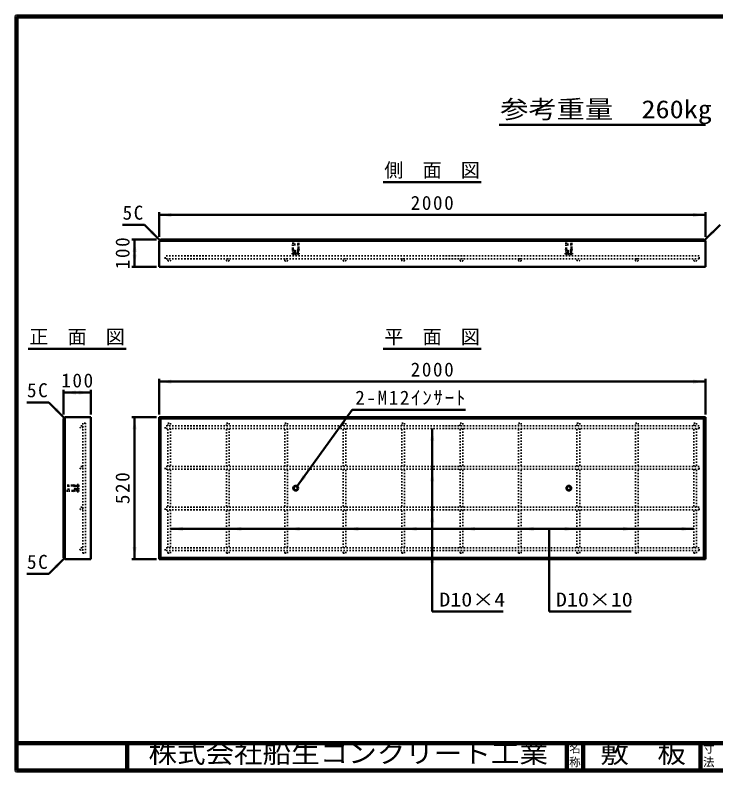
# Model space of a CAD drawing. Units: millimetres, scale not verified. Extents: x 100 to 4105, y 100 to 2870.
# Drawn here: x 100 to 2666, y 100 to 2870 of the extents above; entities that cross this region are included whole.
import ezdxf
from ezdxf.enums import TextEntityAlignment as Align

# ---------------------------------------------------------------- set-up
doc = ezdxf.new("R2010")
doc.units = ezdxf.units.MM
doc.header["$LTSCALE"] = 5
doc.linetypes.add('USER1', pattern=[2.2, 1, -1.2])
doc.layers.add('V-nasSTD', color=7, linetype='USER1', lineweight=35)
doc.styles.add('ＭＳ ゴシック', font='')
doc.styles.get('ＭＳ ゴシック').set_extended_font_data('MS Gothic')

msp = doc.modelspace()

# ---------------------------------------------------------------- hatches: boundary and pattern name
at = {"layer": 'V-nasSTD'}
for points in [[(672.5, 2146), (627.5, 2138.5), (672.5, 2131)], [(2582.5, 2131), (2627.5, 2138.5), (2582.5, 2146)], [(603.483, 2083.123), (630, 2046), (592.877, 2072.517)], [(2651.517, 2083.123), (2625, 2046), (2662.123, 2072.517)], [(545, 2003.5), (537.5, 2048.5), (530, 2003.5)], [(530, 1993.5), (537.5, 1948.5), (545, 1993.5)], [(672.5, 1536), (627.5, 1528.5), (672.5, 1521)], [(2582.5, 1521), (2627.5, 1528.5), (2582.5, 1536)], [(322.5, 1496), (277.5, 1488.5), (322.5, 1481)], [(332.5, 1481), (377.5, 1488.5), (332.5, 1496)], [(253.483, 1433.123), (280, 1396), (242.877, 1422.517)], [(545, 1353.5), (537.5, 1398.5), (530, 1353.5)], [(1635, 1312), (1627.5, 1357), (1620, 1312)], [(1635, 1163), (1627.5, 1208), (1620, 1163)], [(1165.163, 1177.875), (1159.082, 1182.264), (1153, 1186.653), (1132.749, 1145.773)], [(1635, 1014), (1627.5, 1059), (1620, 1014)], [(714.5, 997), (669.5, 989.5), (714.5, 982)], [(928.5, 997), (883.5, 989.5), (928.5, 982)], [(1142.5, 997), (1097.5, 989.5), (1142.5, 982)], [(1356.5, 997), (1311.5, 989.5), (1356.5, 982)], [(1570.5, 997), (1525.5, 989.5), (1570.5, 982)], [(1784.5, 997), (1739.5, 989.5), (1784.5, 982)], [(1998.5, 997), (1953.5, 989.5), (1998.5, 982)], [(2112.5, 982), (2157.5, 989.5), (2112.5, 997)], [(2326.5, 982), (2371.5, 989.5), (2326.5, 997)], [(2540.5, 982), (2585.5, 989.5), (2540.5, 997)], [(530, 923.5), (537.5, 878.5), (545, 923.5)], [(1635, 865), (1627.5, 910), (1620, 865)], [(253.483, 843.877), (280, 881), (242.877, 854.483)]]:
    msp.add_hatch(color=256, dxfattribs=at).paths.add_polyline_path(points)

# ---------------------------------------------------------------- linework, layer by layer
at = {"layer": 'V-nasSTD', "linetype": 'Continuous', "lineweight": 100}
for p, q in [((105, 2865), (105, 105)), ((4100, 2865), (105, 2865)), ((105, 205), (4100, 205)), ((510, 205), (510, 105)), ((2120, 205), (2120, 105)), ((2180, 205), (2180, 105)), ((2610, 205), (2610, 105)), ((105, 105), (4100, 105))]:
    msp.add_line(p, q, dxfattribs=at)
at = {"layer": 'V-nasSTD', "linetype": 'Continuous', "lineweight": 50}
for p, q in [((1872, 2468.5), (2627.5, 2468.5)), ((1448, 2258.5), (1807, 2258.5)), ((627.5, 2148.5), (627.5, 2058.5)), ((2627.5, 2138.5), (627.5, 2138.5)), ((2627.5, 2148.5), (2627.5, 2058.5)), ((573.431, 2102.569), (493.431, 2102.569)), ((630, 2046), (573.431, 2102.569)), ((2625, 2046), (2681.569, 2102.569)), ((617.5, 2048.5), (527.5, 2048.5)), ((537.5, 2048.5), (537.5, 1948.5)), ((632.5, 2048.5), (627.5, 2043.5)), ((627.5, 2043.5), (627.5, 1948.5)), ((2627.5, 2043.5), (627.5, 2043.5)), ((2622.5, 2048.5), (632.5, 2048.5)), ((2622.5, 2048.5), (2627.5, 2043.5)), ((2627.5, 1948.5), (2627.5, 2043.5)), ((617.5, 1948.5), (527.5, 1948.5)), ((627.5, 1948.5), (2627.5, 1948.5)), ((148, 1648.5), (507, 1648.5)), ((1448, 1648.5), (1807, 1648.5)), ((627.5, 1538.5), (627.5, 1408.5)), ((2627.5, 1528.5), (627.5, 1528.5)), ((2627.5, 1538.5), (2627.5, 1408.5)), ((277.5, 1498.5), (277.5, 1408.5)), ((377.5, 1498.5), (377.5, 1408.5)), ((377.5, 1488.5), (277.5, 1488.5)), ((223.431, 1452.569), (143.431, 1452.569)), ((280, 1396), (223.431, 1452.569)), ((1132.749, 1145.773), (1334.572, 1425.451)), ((1749.572, 1425.451), (1334.572, 1425.451)), ((277.5, 1393.5), (282.5, 1398.5)), ((277.5, 1393.5), (277.5, 883.5)), ((377.5, 1398.5), (282.5, 1398.5)), ((282.5, 878.5), (282.5, 1398.5)), ((377.5, 1398.5), (377.5, 878.5)), ((617.5, 1398.5), (527.5, 1398.5)), ((537.5, 1398.5), (537.5, 878.5)), ((627.5, 1398.5), (627.5, 878.5)), ((2627.5, 1398.5), (627.5, 1398.5)), ((632.5, 1393.5), (627.5, 1398.5)), ((2622.5, 1393.5), (632.5, 1393.5)), ((632.5, 883.5), (632.5, 1393.5)), ((2622.5, 1393.5), (2627.5, 1398.5)), ((2622.5, 883.5), (2622.5, 1393.5)), ((2627.5, 878.5), (2627.5, 1398.5)), ((1627.5, 1357), (1627.5, 686.5)), ((2585.5, 989.5), (669.5, 989.5)), ((2055.5, 989.5), (2055.5, 686.5)), ((280, 881), (223.431, 824.431)), ((277.5, 883.5), (282.5, 878.5)), ((282.5, 878.5), (377.5, 878.5)), ((617.5, 878.5), (527.5, 878.5)), ((632.5, 883.5), (627.5, 878.5)), ((627.5, 878.5), (2627.5, 878.5)), ((2622.5, 883.5), (632.5, 883.5)), ((2622.5, 883.5), (2627.5, 878.5)), ((223.431, 824.431), (143.431, 824.431)), ((1627.5, 686.5), (1887.5, 686.5)), ((2055.5, 686.5), (2355.5, 686.5))]:
    msp.add_line(p, q, dxfattribs=at)
at = {"layer": 'V-nasSTD', "lineweight": 50}
for p, q in [((1118.5, 2048.5), (1117.5, 2031)), ((1137.5, 2031), (1117.5, 2031)), ((1117.5, 2031), (1117.5, 2006.5)), ((1136.5, 2048.5), (1118.5, 2048.5)), ((1137.5, 2031), (1136.5, 2048.5)), ((1137.5, 2006.5), (1137.5, 2031)), ((2118.5, 2048.5), (2117.5, 2031)), ((2137.5, 2031), (2117.5, 2031)), ((2117.5, 2031), (2117.5, 2006.5)), ((2136.5, 2048.5), (2118.5, 2048.5)), ((2137.5, 2031), (2136.5, 2048.5)), ((2137.5, 2006.5), (2137.5, 2031)), ((1115.5, 1995), (1115.5, 1998)), ((1117.5, 2015.5), (1116, 2006.5)), ((1139, 2006.5), (1116, 2006.5)), ((1139, 1998.5), (1116, 1998.5)), ((1139, 1994.5), (1116, 1994.5)), ((1136.5, 2007.5), (1118.5, 2007.5)), ((1118.5, 2006.5), (1118.5, 2007.5)), ((1119.25, 1998.5), (1119.25, 2006.5)), ((1135.75, 1998.5), (1135.75, 2006.5)), ((1136.5, 2006.5), (1136.5, 2007.5)), ((1137.5, 2015.5), (1139, 2006.5)), ((1139.5, 1995), (1139.5, 1998)), ((2115.5, 1995), (2115.5, 1998)), ((2117.5, 2015.5), (2116, 2006.5)), ((2139, 2006.5), (2116, 2006.5)), ((2139, 1998.5), (2116, 1998.5)), ((2139, 1994.5), (2116, 1994.5)), ((2136.5, 2007.5), (2118.5, 2007.5)), ((2118.5, 2006.5), (2118.5, 2007.5)), ((2119.25, 1998.5), (2119.25, 2006.5)), ((2135.75, 1998.5), (2135.75, 2006.5)), ((2136.5, 2006.5), (2136.5, 2007.5)), ((2137.5, 2015.5), (2139, 2006.5)), ((2139.5, 1995), (2139.5, 1998)), ((295, 1148.5), (277.5, 1147.5)), ((277.5, 1147.5), (277.5, 1129.5)), ((295, 1148.5), (295, 1128.5)), ((319.5, 1148.5), (295, 1148.5)), ((310.5, 1148.5), (319.5, 1150)), ((318.5, 1147.5), (318.5, 1129.5)), ((319.5, 1147.5), (318.5, 1147.5)), ((319.5, 1150), (319.5, 1127)), ((327.5, 1146.75), (319.5, 1146.75)), ((327.5, 1150), (327.5, 1127)), ((331, 1150.5), (328, 1150.5)), ((331.5, 1150), (331.5, 1127)), ((277.5, 1129.5), (295, 1128.5)), ((295, 1128.5), (319.5, 1128.5)), ((310.5, 1128.5), (319.5, 1127)), ((319.5, 1129.5), (318.5, 1129.5)), ((327.5, 1130.25), (319.5, 1130.25)), ((331, 1126.5), (328, 1126.5))]:
    msp.add_line(p, q, dxfattribs=at)
at = {"layer": 'V-nasSTD'}
for p, q in [((649.5, 1978.5), (649.5, 1988.5)), ((2605.5, 1988.5), (649.5, 1988.5)), ((2605.5, 1978.5), (649.5, 1978.5)), ((2605.5, 1978.5), (2605.5, 1988.5)), ((347.5, 1377), (347.5, 900)), ((357.5, 1377), (347.5, 1377)), ((357.5, 900), (357.5, 1377)), ((649.5, 1357), (649.5, 1367)), ((2605.5, 1367), (649.5, 1367)), ((659.5, 1377), (669.5, 1377)), ((659.5, 1367), (659.5, 1377)), ((669.5, 1377), (669.5, 1367)), ((873.5, 1377), (883.5, 1377)), ((873.5, 1367), (873.5, 1377)), ((883.5, 1377), (883.5, 1367)), ((1087.5, 1377), (1097.5, 1377)), ((1087.5, 1367), (1087.5, 1377)), ((1097.5, 1377), (1097.5, 1367)), ((1301.5, 1377), (1311.5, 1377)), ((1301.5, 1367), (1301.5, 1377)), ((1311.5, 1377), (1311.5, 1367)), ((1515.5, 1377), (1525.5, 1377)), ((1515.5, 1367), (1515.5, 1377)), ((1525.5, 1377), (1525.5, 1367)), ((1729.5, 1377), (1739.5, 1377)), ((1729.5, 1367), (1729.5, 1377)), ((1739.5, 1377), (1739.5, 1367)), ((1943.5, 1377), (1953.5, 1377)), ((1943.5, 1367), (1943.5, 1377)), ((1953.5, 1377), (1953.5, 1367)), ((2157.5, 1377), (2167.5, 1377)), ((2157.5, 1367), (2157.5, 1377)), ((2167.5, 1377), (2167.5, 1367)), ((2371.5, 1377), (2381.5, 1377)), ((2371.5, 1367), (2371.5, 1377)), ((2381.5, 1377), (2381.5, 1367)), ((2585.5, 1377), (2595.5, 1377)), ((2585.5, 1367), (2585.5, 1377)), ((2595.5, 1377), (2595.5, 1367)), ((2605.5, 1357), (2605.5, 1367)), ((2605.5, 1357), (649.5, 1357)), ((659.5, 1218), (659.5, 1357)), ((669.5, 1357), (669.5, 1218)), ((873.5, 1218), (873.5, 1357)), ((883.5, 1357), (883.5, 1218)), ((1087.5, 1218), (1087.5, 1357)), ((1097.5, 1357), (1097.5, 1218)), ((1301.5, 1218), (1301.5, 1357)), ((1311.5, 1357), (1311.5, 1218)), ((1515.5, 1218), (1515.5, 1357)), ((1525.5, 1357), (1525.5, 1218)), ((1729.5, 1218), (1729.5, 1357)), ((1739.5, 1357), (1739.5, 1218)), ((1943.5, 1218), (1943.5, 1357)), ((1953.5, 1357), (1953.5, 1218)), ((2157.5, 1218), (2157.5, 1357)), ((2167.5, 1357), (2167.5, 1218)), ((2371.5, 1218), (2371.5, 1357)), ((2381.5, 1357), (2381.5, 1218)), ((2585.5, 1218), (2585.5, 1357)), ((2595.5, 1357), (2595.5, 1218)), ((649.5, 1208), (649.5, 1218)), ((2605.5, 1218), (649.5, 1218)), ((2605.5, 1208), (649.5, 1208)), ((659.5, 1208), (659.5, 1069)), ((669.5, 1069), (669.5, 1208)), ((873.5, 1208), (873.5, 1069)), ((883.5, 1069), (883.5, 1208)), ((1087.5, 1208), (1087.5, 1069)), ((1097.5, 1069), (1097.5, 1208)), ((1301.5, 1208), (1301.5, 1069)), ((1311.5, 1069), (1311.5, 1208)), ((1515.5, 1208), (1515.5, 1069)), ((1525.5, 1069), (1525.5, 1208)), ((1729.5, 1208), (1729.5, 1069)), ((1739.5, 1069), (1739.5, 1208)), ((1943.5, 1208), (1943.5, 1069)), ((1953.5, 1069), (1953.5, 1208)), ((2157.5, 1208), (2157.5, 1069)), ((2167.5, 1069), (2167.5, 1208)), ((2371.5, 1208), (2371.5, 1069)), ((2381.5, 1069), (2381.5, 1208)), ((2585.5, 1208), (2585.5, 1069)), ((2595.5, 1069), (2595.5, 1208)), ((2605.5, 1208), (2605.5, 1218)), ((649.5, 1059), (649.5, 1069)), ((2605.5, 1069), (649.5, 1069)), ((2605.5, 1059), (649.5, 1059)), ((659.5, 920), (659.5, 1059)), ((669.5, 1059), (669.5, 920)), ((873.5, 920), (873.5, 1059)), ((883.5, 1059), (883.5, 920)), ((1087.5, 920), (1087.5, 1059)), ((1097.5, 1059), (1097.5, 920)), ((1301.5, 920), (1301.5, 1059)), ((1311.5, 1059), (1311.5, 920)), ((1515.5, 920), (1515.5, 1059)), ((1525.5, 1059), (1525.5, 920)), ((1729.5, 920), (1729.5, 1059)), ((1739.5, 1059), (1739.5, 920)), ((1943.5, 920), (1943.5, 1059)), ((1953.5, 1059), (1953.5, 920)), ((2157.5, 920), (2157.5, 1059)), ((2167.5, 1059), (2167.5, 920)), ((2371.5, 920), (2371.5, 1059)), ((2381.5, 1059), (2381.5, 920)), ((2585.5, 920), (2585.5, 1059)), ((2595.5, 1059), (2595.5, 920)), ((2605.5, 1059), (2605.5, 1069)), ((649.5, 910), (649.5, 920)), ((2605.5, 920), (649.5, 920)), ((2605.5, 910), (2605.5, 920)), ((347.5, 900), (357.5, 900)), ((2605.5, 910), (649.5, 910)), ((659.5, 900), (659.5, 910)), ((659.5, 900), (669.5, 900)), ((669.5, 900), (669.5, 910)), ((873.5, 900), (873.5, 910)), ((873.5, 900), (883.5, 900)), ((883.5, 900), (883.5, 910)), ((1087.5, 900), (1087.5, 910)), ((1087.5, 900), (1097.5, 900)), ((1097.5, 900), (1097.5, 910)), ((1301.5, 900), (1301.5, 910)), ((1301.5, 900), (1311.5, 900)), ((1311.5, 900), (1311.5, 910)), ((1515.5, 900), (1515.5, 910)), ((1515.5, 900), (1525.5, 900)), ((1525.5, 900), (1525.5, 910)), ((1729.5, 900), (1729.5, 910)), ((1729.5, 900), (1739.5, 900)), ((1739.5, 900), (1739.5, 910)), ((1943.5, 900), (1943.5, 910)), ((1943.5, 900), (1953.5, 900)), ((1953.5, 900), (1953.5, 910)), ((2157.5, 900), (2157.5, 910)), ((2157.5, 900), (2167.5, 900)), ((2167.5, 900), (2167.5, 910)), ((2371.5, 900), (2371.5, 910)), ((2371.5, 900), (2381.5, 900)), ((2381.5, 900), (2381.5, 910)), ((2585.5, 900), (2585.5, 910)), ((2585.5, 900), (2595.5, 900)), ((2595.5, 900), (2595.5, 910))]:
    msp.add_line(p, q, dxfattribs=at)
at = {"layer": 'V-nasSTD', "linetype": 'Continuous', "lineweight": 13}
msp.add_lwpolyline([(100, 100), (100, 2870), (4105, 2870), (4105, 100)], close=True, dxfattribs=at)
at = {"layer": 'V-nasSTD'}
for centre in [(664.5, 1973.5), (878.5, 1973.5), (1092.5, 1973.5), (1306.5, 1973.5), (1520.5, 1973.5), (1734.5, 1973.5), (1948.5, 1973.5), (2162.5, 1973.5), (2376.5, 1973.5), (2590.5, 1973.5), (342.5, 1362), (342.5, 1213), (342.5, 1064), (342.5, 915)]:
    msp.add_circle(centre, 5, dxfattribs=at)
at = {"layer": 'V-nasSTD', "linetype": 'Continuous', "lineweight": 50}
for centre, radius in [((1127.5, 1138.5), 9), ((1127.5, 1138.5), 7.25), ((2127.5, 1138.5), 9), ((2127.5, 1138.5), 7.25)]:
    msp.add_circle(centre, radius, dxfattribs=at)
at = {"layer": 'V-nasSTD', "lineweight": 50}
for centre, radius, start, end in [((1116, 1998), 0.5, 90, 180), ((1116, 1995), 0.5, 180, 270), ((1076.1, 2000.9), 43.899, 8.64693, 19.42556), ((1117.974, 1996.5), 2.026, 279.27093, 80.72907), ((1125.026, 1996.5), 2.026, 99.27093, 260.72907), ((1129.974, 1996.5), 2.026, 279.27093, 80.72907), ((1137.026, 1996.5), 2.026, 99.27093, 260.72907), ((1178.9, 2000.9), 43.899, 160.57444, 171.35307), ((1139, 1998), 0.5, 0, 90), ((1139, 1995), 0.5, 270, 0), ((2116, 1998), 0.5, 90, 180), ((2116, 1995), 0.5, 180, 270), ((2076.1, 2000.9), 43.899, 8.64693, 19.42556), ((2117.974, 1996.5), 2.026, 279.27093, 80.72907), ((2125.026, 1996.5), 2.026, 99.27093, 260.72907), ((2129.974, 1996.5), 2.026, 279.27093, 80.72907), ((2137.026, 1996.5), 2.026, 99.27093, 260.72907), ((2178.9, 2000.9), 43.899, 160.57444, 171.35307), ((2139, 1998), 0.5, 0, 90), ((2139, 1995), 0.5, 270, 0), ((325.1, 1189.9), 43.899, 250.57444, 261.35307), ((328, 1150), 0.5, 90, 180), ((329.5, 1148.026), 2.026, 189.27093, 350.72907), ((329.5, 1140.974), 2.026, 9.27093, 170.72907), ((331, 1150), 0.5, 0, 90), ((325.1, 1087.1), 43.899, 98.64693, 109.42556), ((329.5, 1136.026), 2.026, 189.27093, 350.72907), ((329.5, 1128.974), 2.026, 9.27093, 170.72907), ((328, 1127), 0.5, 180, 270), ((331, 1127), 0.5, 270, 0)]:
    msp.add_arc(centre, radius, start, end, dxfattribs=at)

# ---------------------------------------------------------------- texts
at = {"layer": 'V-nasSTD', "style": 'ＭＳ ゴシック'}
for s, height, width, p in [('参考重量\u3000260kg', 65.98, 1.15, (1876, 2558.5)), ('D10×4', 51.32, 1.15, (1653.5, 756.5)), ('D10×10', 51.32, 1.15, (2080.5, 756.5)), ('株式会社船生コンクリート工業', 69.65, 1.1, (588.279, 202.55)), ('敷\u3000板', 69.65, 1.1, (2243, 202.47))]:
    msp.add_text(s, height=height, dxfattribs=dict(at, width=width)).set_placement(p, align=Align.TOP_LEFT)
for s, height, p in [('側\u3000面\u3000図', 51.32, (1452, 2328.5)), ('正\u3000面\u3000図', 51.32, (152, 1718.5)), ('平\u3000面\u3000図', 51.32, (1452, 1718.5)), ('名', 30.79, (2128.982, 200.999)), ('寸', 30.79, (2618.982, 200.999)), ('称', 30.79, (2128.976, 151.01)), ('法', 30.79, (2618.976, 151.01))]:
    msp.add_text(s, height=height, dxfattribs=at).set_placement(p, align=Align.TOP_LEFT)
at = {"layer": 'V-nasSTD', "char_height": 51.32, "attachment_point": 1, "style": 'ＭＳ ゴシック'}
for s, insert in [('\\T1.17;2000', (1548.5, 2208.5)), ('\\T1.17;5C', (493.431, 2172.569)), ('\\T1.17;2000', (1548.5, 1598.5)), ('\\T1.17;100', (269, 1558.5)), ('\\T1.17;5C', (143.431, 1522.569)), ('\\T1.17;2-M12ｲﾝｻｰﾄ', (1345.572, 1495.451)), ('\\T1.17;5C', (143.431, 894.431))]:
    msp.add_mtext(s, dxfattribs=dict(at, insert=insert))
at = {"layer": 'V-nasSTD', "char_height": 51.32, "attachment_point": 1, "rotation": 90, "style": 'ＭＳ ゴシック'}
for s, insert in [('\\T1.17;100', (467.5, 1940)), ('\\T1.17;520', (467.5, 1080))]:
    msp.add_mtext(s, dxfattribs=dict(at, insert=insert))

doc.saveas('drawing.dxf')
